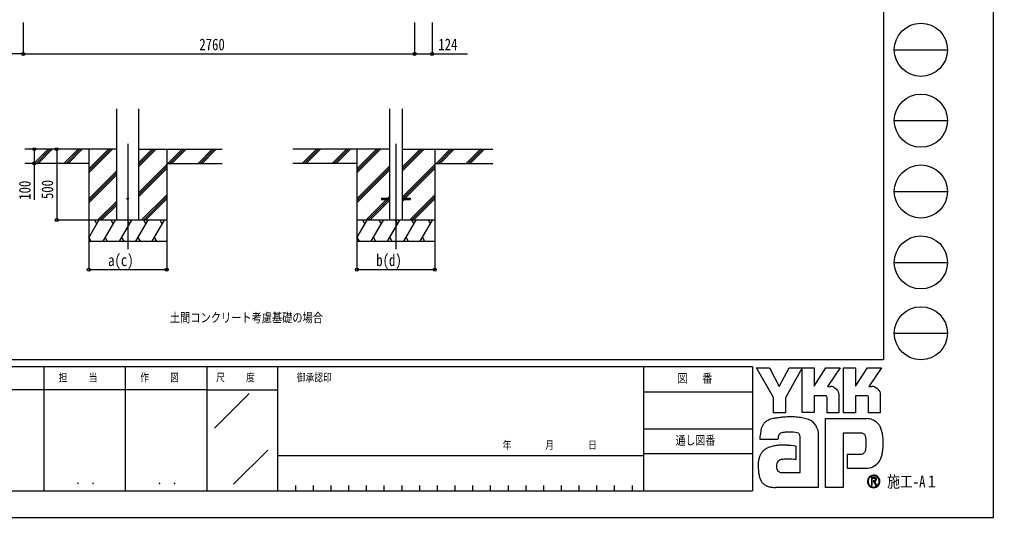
# Model space of a CAD drawing. Units: millimetres, scale not verified. Extents: x -10512 to 10512, y -7425 to 7425.
# Drawn here: x 3641 to 10512, y -7425 to -3911 of the extents above; entities that cross this region are included whole.
import ezdxf
from ezdxf.enums import TextEntityAlignment as Align

# ---------------------------------------------------------------- set-up
doc = ezdxf.new("R2010")
doc.units = ezdxf.units.MM
doc.header["$LTSCALE"] = 30
for name, color, linetype in [('0-2_USER1', 3, 'Continuous'), ('0-3_YKK_12', 2, 'Continuous'), ('0-4_YKK_13', 4, 'Continuous'), ('0-5_YKK_A1', 4, 'Continuous'), ('0-6_YKK_D', 6, 'Continuous'), ('0-7_YKK_ZWAK', 7, 'Continuous')]:
    doc.layers.add(name, color=color, linetype=linetype)
doc.styles.add('ＭＳ ゴシック', font='')
doc.styles.get('ＭＳ ゴシック').set_extended_font_data('MS Gothic')

msp = doc.modelspace()

# ---------------------------------------------------------------- linework, layer by layer
at = {"layer": '0-3_YKK_12'}
for p, q in [((4404.77, -4788.15), (4404.77, -5531.47)), ((6296.34, -4788.15), (6296.34, -5531.47))]:
    msp.add_line(p, q, dxfattribs=at)
at = {"layer": '0-4_YKK_13'}
for p, q in [((6196.34, -5171.89), (6196.34, -5180.89)), ((6196.34, -5171.89), (6251.14, -5171.89)), ((6196.34, -5180.89), (6251.14, -5180.89)), ((6341.54, -5171.89), (6396.34, -5171.89)), ((6341.54, -5180.89), (6396.34, -5180.89)), ((6396.34, -5171.89), (6396.34, -5180.89))]:
    msp.add_line(p, q, dxfattribs=at)
msp.add_circle((4404.77, -5176.39), 5, dxfattribs=at)
at = {"layer": '0-5_YKK_A1'}
for p, q in [((4327.02, -5326.39), (4327.02, -4541.04)), ((4482.52, -5326.39), (4482.52, -4541.04)), ((6251.14, -4541.04), (6251.14, -5326.39)), ((6341.54, -4541.04), (6341.54, -5326.39)), ((4327.02, -4826.39), (3678.82, -4826.39)), ((3745.5, -4924.99), (3844.1, -4826.39)), ((3758.24, -4926.39), (3858.24, -4826.39)), ((3772.38, -4926.39), (3872.38, -4826.39)), ((3957.63, -4924.99), (4056.23, -4826.39)), ((3970.37, -4926.39), (4070.37, -4826.39)), ((3984.51, -4926.39), (4084.52, -4826.39)), ((4129.77, -4826.39), (4129.77, -5476.39)), ((4129.77, -4993.27), (4296.65, -4826.39)), ((4129.77, -4979.13), (4282.51, -4826.39)), ((4129.77, -4964.98), (4268.36, -4826.39)), ((4482.52, -4948.89), (4605.02, -4826.39)), ((4482.52, -4934.74), (4590.87, -4826.39)), ((4482.52, -4920.6), (4576.73, -4826.39)), ((4482.52, -4826.39), (5070.39, -4826.39)), ((4679.77, -4826.39), (4679.77, -5476.39)), ((4688.86, -4926.39), (4788.86, -4826.39)), ((4703, -4926.39), (4803.01, -4826.39)), ((4717.15, -4926.39), (4817.15, -4826.39)), ((4900.99, -4926.39), (5001, -4826.39)), ((4915.14, -4926.39), (5015.14, -4826.39)), ((4929.28, -4926.39), (5029.28, -4826.39)), ((6251.14, -4826.39), (5570.39, -4826.39)), ((5637.07, -4924.99), (5735.67, -4826.39)), ((5649.81, -4926.39), (5749.81, -4826.39)), ((5663.95, -4926.39), (5763.95, -4826.39)), ((5849.2, -4924.99), (5947.8, -4826.39)), ((5861.94, -4926.39), (5961.94, -4826.39)), ((5876.09, -4926.39), (5976.09, -4826.39)), ((6021.34, -4826.39), (6021.34, -5476.39)), ((6021.34, -4993.27), (6188.22, -4826.39)), ((6021.34, -4979.13), (6174.08, -4826.39)), ((6021.34, -4964.98), (6159.93, -4826.39)), ((6341.54, -4981.44), (6496.59, -4826.39)), ((6341.54, -4967.29), (6482.44, -4826.39)), ((6341.54, -4953.15), (6468.3, -4826.39)), ((6341.54, -4826.39), (6979.54, -4826.39)), ((6571.34, -4826.39), (6571.34, -5476.39)), ((6580.43, -4926.39), (6680.43, -4826.39)), ((6594.57, -4926.39), (6694.58, -4826.39)), ((6608.72, -4926.39), (6708.72, -4826.39)), ((6792.57, -4926.39), (6892.57, -4826.39)), ((6806.71, -4926.39), (6906.71, -4826.39)), ((6820.85, -4926.39), (6920.85, -4826.39)), ((4129.77, -4926.39), (3678.82, -4926.39)), ((4482.52, -5132.73), (4679.77, -4935.49)), ((4679.77, -4926.39), (5070.39, -4926.39)), ((6021.34, -4926.39), (5570.39, -4926.39)), ((6341.54, -5165.28), (6571.34, -4935.49)), ((6571.34, -4926.39), (6979.54, -4926.39)), ((4129.77, -5177.12), (4327.02, -4979.87)), ((4129.77, -5191.26), (4327.02, -4994.01)), ((4129.77, -5205.4), (4327.02, -5008.15)), ((4482.52, -5146.87), (4679.77, -4949.63)), ((4482.52, -5161.02), (4679.77, -4963.77)), ((6021.34, -5177.12), (6251.14, -4947.32)), ((6021.34, -5191.26), (6251.14, -4961.46)), ((6021.34, -5205.4), (6251.14, -4975.6)), ((6349.07, -5171.89), (6571.34, -4949.63)), ((6363.22, -5171.89), (6571.34, -4963.77)), ((4500.99, -5326.39), (4679.77, -5147.62)), ((6392.56, -5326.39), (6571.34, -5147.62)), ((4192.62, -5326.39), (4327.02, -5192)), ((4206.77, -5326.39), (4327.02, -5206.14)), ((4220.91, -5326.39), (4327.02, -5220.28)), ((4515.13, -5326.39), (4679.77, -5161.76)), ((4529.28, -5326.39), (4679.77, -5175.9)), ((6084.19, -5326.39), (6229.7, -5180.89)), ((6098.34, -5326.39), (6243.84, -5180.89)), ((6112.48, -5326.39), (6251.14, -5187.73)), ((6238.7, -5171.89), (6251.14, -5159.45)), ((6341.54, -5193.57), (6354.22, -5180.89)), ((6406.7, -5326.39), (6571.34, -5161.76)), ((6420.85, -5326.39), (6571.34, -5175.9)), ((4679.77, -5326.39), (4129.77, -5326.39)), ((4129.77, -5451.84), (4202.19, -5326.39)), ((4187.19, -5352.37), (4172.19, -5326.39)), ((4231.06, -5476.39), (4317.66, -5326.39)), ((4302.66, -5352.37), (4287.66, -5326.39)), ((4346.53, -5476.39), (4433.14, -5326.39)), ((4418.13, -5352.37), (4403.13, -5326.39)), ((4462, -5476.39), (4548.6, -5326.39)), ((4533.6, -5352.37), (4518.6, -5326.39)), ((4577.47, -5476.39), (4664.08, -5326.39)), ((4649.07, -5352.37), (4634.07, -5326.39)), ((6571.34, -5326.39), (6021.34, -5326.39)), ((6021.34, -5451.84), (6093.77, -5326.39)), ((6078.76, -5352.37), (6063.76, -5326.39)), ((6122.63, -5476.39), (6209.24, -5326.39)), ((6194.23, -5352.37), (6179.23, -5326.39)), ((6238.1, -5476.39), (6324.71, -5326.39)), ((6309.7, -5352.37), (6294.7, -5326.39)), ((6353.57, -5476.39), (6440.18, -5326.39)), ((6425.17, -5352.37), (6410.17, -5326.39)), ((6469.04, -5476.39), (6555.65, -5326.39)), ((6540.65, -5352.37), (6525.64, -5326.39)), ((4129.77, -5476.39), (4679.77, -5476.39)), ((4130.59, -5450.41), (4145.59, -5476.39)), ((4246.06, -5450.41), (4261.06, -5476.39)), ((4361.53, -5450.41), (4376.53, -5476.39)), ((4477, -5450.41), (4492, -5476.39)), ((4592.47, -5450.41), (4607.47, -5476.39)), ((6021.34, -5476.39), (6571.34, -5476.39)), ((6022.16, -5450.41), (6037.16, -5476.39)), ((6137.63, -5450.41), (6152.63, -5476.39)), ((6253.1, -5450.41), (6268.1, -5476.39)), ((6368.57, -5450.41), (6383.57, -5476.39)), ((6484.04, -5450.41), (6499.04, -5476.39))]:
    msp.add_line(p, q, dxfattribs=at)
at = {"layer": '0-6_YKK_D'}
for p, q in [((3668.2, -3933.3), (3668.2, -4155.74)), ((3668.2, -3933.3), (3668.2, -4155.74)), ((6428.2, -3933.3), (6428.2, -4155.74)), ((6428.2, -3933.3), (6428.2, -4155.74)), ((6552.21, -3933.3), (6552.21, -4155.74)), ((3668.2, -4154.74), (804.2, -4154.74)), ((3668.2, -4154.74), (6428.2, -4154.74)), ((3904.71, -4826.39), (3904.71, -5326.39)), ((4128.77, -5326.39), (3903.71, -5326.39)), ((4129.77, -5476.39), (4129.77, -5677.39)), ((4679.77, -5476.39), (4679.77, -5677.39)), ((6021.34, -5476.39), (6021.34, -5677.39)), ((6571.34, -5476.39), (6571.34, -5677.39)), ((4129.77, -5676.39), (4679.77, -5676.39)), ((6021.34, -5676.39), (6571.34, -5676.39))]:
    msp.add_line(p, q, dxfattribs=at)
for points in [[(6428.2, -4154.74), (6552.21, -4154.74), (6801.31, -4154.74)], [(3745.43, -4826.39), (3745.43, -4926.39), (3745.43, -5183.99)]]:
    msp.add_lwpolyline(points, dxfattribs=at)
for centre in [(3668.2, -4154.74), (3668.2, -4154.74), (6428.2, -4154.74), (6428.2, -4154.74), (6552.21, -4154.74), (3745.43, -4826.39), (3904.71, -4826.39), (3745.43, -4926.39), (3904.71, -5326.39), (4129.77, -5676.39), (4679.77, -5676.39), (6021.34, -5676.39), (6571.34, -5676.39)]:
    msp.add_circle(centre, 10.62, dxfattribs=at)
at = {"layer": '0-7_YKK_ZWAK'}
for p, q in [((9737.55, 6937.5), (9737.55, -6312.5)), ((9812.55, -4125), (10187.55, -4125)), ((9812.55, -4625), (10187.55, -4625)), ((9812.55, -5125), (10187.55, -5125)), ((9812.55, -5625), (10187.55, -5625)), ((9812.55, -6125), (10187.55, -6125)), ((9737.55, -6312.5), (-9762.45, -6312.5)), ((3812.55, -6362.5), (3812.55, -7237.5)), ((4387.55, -6362.5), (4387.55, -7237.5)), ((4962.55, -6362.5), (4962.55, -7237.5)), ((5462.55, -6362.5), (4962.55, -6362.5)), ((8043.8, -6362.5), (5462.55, -6362.5)), ((5462.55, -6362.5), (5462.55, -7237.5)), ((8043.8, -6362.5), (8043.8, -7237.5)), ((8812.55, -6362.5), (8043.8, -6362.5)), ((8812.55, -6362.5), (8812.55, -7237.5)), ((4962.55, -6525), (3237.55, -6525)), ((4962.55, -6525), (5462.55, -6525)), ((5017.76, -6795.73), (5262.59, -6550.9)), ((8043.8, -6537.5), (8812.55, -6537.5)), ((8043.8, -6800), (8812.55, -6800)), ((5151.68, -7189.97), (5392.23, -6949.42)), ((5462.55, -6987.5), (8043.8, -6987.5)), ((8812.55, -6975), (8043.8, -6975)), ((9697.91, -7139.3), (9697.91, -7139.3)), ((5587.55, -7200), (5587.55, -7237.5)), ((5712.55, -7200), (5712.55, -7237.5)), ((5837.55, -7200), (5837.55, -7237.5)), ((5962.55, -7200), (5962.55, -7237.5)), ((6087.55, -7200), (6087.55, -7237.5)), ((6212.55, -7200), (6212.55, -7237.5)), ((6337.55, -7200), (6337.55, -7237.5)), ((6462.55, -7200), (6462.55, -7237.5)), ((6587.55, -7200), (6587.55, -7237.5)), ((6712.55, -7200), (6712.55, -7237.5)), ((6837.55, -7200), (6837.55, -7237.5)), ((6962.55, -7200), (6962.55, -7237.5)), ((7087.55, -7200), (7087.55, -7237.5)), ((7212.55, -7200), (7212.55, -7237.5)), ((7337.55, -7200), (7337.55, -7237.5)), ((7462.55, -7200), (7462.55, -7237.5)), ((7587.55, -7200), (7587.55, -7237.5)), ((7712.55, -7200), (7712.55, -7237.5)), ((7837.55, -7200), (7837.55, -7237.5)), ((7962.55, -7200), (7962.55, -7237.5)), ((9666.68, -7209.95), (9666.68, -7209.95)), ((3237.55, -7237.5), (4962.55, -7237.5)), ((4962.55, -7237.5), (5462.55, -7237.5)), ((5462.55, -7237.5), (8043.8, -7237.5)), ((8043.8, -7237.5), (8812.55, -7237.5))]:
    msp.add_line(p, q, dxfattribs=at)
for points in [[(-10512.5, -7425), (10512.5, -7425), (10512.5, 7425), (-10512.5, 7425)], [(8840.05, -6370), (8932.08, -6370), (9001.18, -6500.25), (9070.1, -6370), (9162.19, -6370), (9044.18, -6579.98), (9044.18, -6685.33), (8960.24, -6685.33), (8960.24, -6577.14)]]:
    msp.add_lwpolyline(points, close=True, dxfattribs=at)
for points in [[(4962.55, -6362.5), (3237.55, -6362.5), (3237.55, -7237.5)], [(9326.37, -6566.52), (9246.92, -6566.52), (9246.92, -6685.24), (9162.29, -6685.24), (9162.29, -6370), (9246.92, -6370), (9246.92, -6498.96), (9330.17, -6370), (9429.6, -6370), (9340.4, -6500.53), (9343.56, -6500.53), (9347.05, -6500.53), (9350.63, -6500.53), (9354.08, -6500.53), (9357.16, -6500.53), (9359.65, -6500.53), (9361.31, -6500.53), (9361.92, -6500.53)], [(9618.78, -6566.52), (9539.42, -6566.52), (9539.42, -6685.33), (9454.74, -6685.33), (9454.74, -6370), (9539.42, -6370), (9539.42, -6498.96), (9622.58, -6370), (9722.01, -6370), (9632.81, -6500.53), (9636, -6500.53), (9639.51, -6500.53), (9643.09, -6500.53), (9646.53, -6500.53), (9649.6, -6500.53), (9652.08, -6500.53), (9653.73, -6500.53), (9654.33, -6500.53)], [(9386.26, -6505.53), (9396.37, -6511.31), (9404.93, -6518.83), (9411.81, -6527.8), (9416.89, -6537.87), (9420.03, -6548.74), (9421.1, -6560.09), (9421.1, -6685.55), (9338.53, -6685.55), (9338.53, -6578.52)], [(9678.7, -6505.53), (9688.84, -6511.31), (9697.44, -6518.83), (9704.35, -6527.8), (9709.46, -6537.87), (9712.62, -6548.74), (9713.7, -6560.09), (9713.7, -6685.33), (9630.93, -6685.33), (9630.93, -6578.52)], [(9572.17, -6828.77), (9452.98, -6828.77), (9452.98, -7212.5), (9328.08, -7212.5), (9328.08, -6726.98), (9618.38, -6726.98)], [(9269.27, -6797.91), (9272.82, -6812.25), (9274.83, -6827.61), (9275.46, -6843.97), (9275.46, -7212.5), (8973.88, -7212.5)], [(9696.78, -6761.28), (9704.93, -6771.56), (9711.03, -6781.52), (9715.29, -6790.54)], [(9011.99, -6830.78), (9006.18, -6834.05), (9001.65, -6838.04), (8998.22, -6842.71), (8995.73, -6847.99), (8994.01, -6853.83), (8992.9, -6860.17), (8992.23, -6866.97), (8991.82, -6874.17), (8866.86, -6874.47), (8867.23, -6857.38), (8867.92, -6838.18)], [(9059.87, -6913.82), (9083.52, -6915.38), (9102.11, -6917.46), (9114.28, -6919.42), (9118.63, -6920.58), (9118.63, -7016.18), (9104.81, -7014.72), (9089.64, -7013.9), (9074.12, -7013.58), (9059.22, -7013.63), (9045.92, -7013.91), (9035.21, -7014.27), (9028.06, -7014.59), (9025.46, -7014.73), (9014.66, -7016.71), (9005.34, -7019.8), (8997.51, -7024.03), (8991.17, -7029.42), (8986.32, -7035.99), (8982.96, -7043.76), (8981.09, -7052.75), (8980.71, -7062.98), (8981.91, -7074.22), (8984.29, -7083.52), (8987.73, -7091.04), (8992.07, -7096.97), (8997.15, -7101.49), (9002.83, -7104.76), (9008.97, -7106.98), (9015.4, -7108.31), (9148.16, -7108.31), (9148.16, -6862.68), (9148.19, -6857.81), (9147.94, -6853.05), (9147.32, -6848.47), (9146.25, -6844.12), (9144.66, -6840.06), (9142.46, -6836.37), (9139.59, -6833.1), (9135.97, -6830.31)], [(9135.97, -6830.31), (9128.18, -6827.25), (9115.73, -6824.67), (9099.85, -6822.75), (9081.77, -6821.74), (9062.71, -6821.82), (9043.91, -6823.21)], [(9614.57, -6902.49), (9614.41, -6886.58), (9613.65, -6872.24), (9611.86, -6859.66), (9608.59, -6848.98)], [(9686.41, -7052.43), (9674.87, -7061.39), (9662.86, -7068.44), (9650.46, -7073.7), (9637.75, -7077.3), (9624.84, -7079.36), (9611.8, -7080.02), (9483.4, -7080.02), (9483.4, -6979.16), (9555.8, -6979.16), (9569.15, -6978.97), (9580.89, -6977.83), (9590.97, -6974.88)], [(9686.52, -7156.49), (9686.45, -7155.03), (9686.27, -7153.62), (9685.97, -7152.26), (9685.55, -7150.97), (9685.01, -7149.75), (9684.35, -7148.59), (9683.58, -7147.52), (9682.7, -7146.53), (9681.54, -7145.51), (9680.26, -7144.62), (9678.85, -7143.86), (9677.33, -7143.23), (9675.7, -7142.74), (9673.96, -7142.39), (9672.12, -7142.18), (9670.19, -7142.11), (9651.25, -7142.11), (9651.25, -7197.85), (9656.97, -7197.85), (9656.97, -7147.79), (9670.19, -7147.79), (9671.56, -7147.84), (9672.84, -7147.97), (9674.04, -7148.19), (9675.16, -7148.5), (9676.18, -7148.89), (9677.11, -7149.36), (9677.94, -7149.92), (9678.66, -7150.56)], [(9680.9, -7156.49), (9680.55, -7159.17), (9679.59, -7161.28), (9678.15, -7162.89), (9676.37, -7164.06), (9674.36, -7164.86), (9672.26, -7165.35), (9670.21, -7165.6), (9668.32, -7165.67), (9663.36, -7165.67), (9665.86, -7169.92), (9682.23, -7198.04), (9688.78, -7198.04), (9673, -7170.98), (9674.48, -7170.68), (9675.89, -7170.31), (9677.23, -7169.86), (9678.49, -7169.33), (9679.67, -7168.72), (9680.77, -7168.04), (9681.78, -7167.28), (9682.7, -7166.44)]]:
    msp.add_lwpolyline(points, dxfattribs=at)
for centre in [(10000.05, -4125), (10000.05, -4625), (10000.05, -5125), (10000.05, -5625), (10000.05, -6125)]:
    msp.add_circle(centre, 187.5, dxfattribs=at)
for centre, radius, start, end in [((9362.04, -6562.97), 62.44, 78.26798, 90.11215), ((9362.93, -6558.43), 57.81, 66.19963, 78.22058), ((9654.45, -6563.08), 62.55, 78.27851, 90.10826), ((9655.31, -6558.7), 58.09, 66.2483, 78.23226), ((9326.81, -6578.23), 11.72, 358.57817, 92.1683), ((9619.27, -6578.18), 11.67, 358.29941, 92.43455), ((8974.29, -6839.36), 113.2, 108.37421, 122.42809), ((8993.23, -6906.73), 183.13, 100.93159, 107.35499), ((9055.13, -7207.04), 489.75, 97.86054, 101.37938), ((9084.19, -7408.95), 693.73, 94.90201, 97.9576), ((9086.17, -7425.11), 710, 91.6169, 94.94971), ((9083.42, -7310.15), 595.01, 87.51794, 91.66439), ((9091.15, -7144.44), 429.12, 81.92631, 87.59083), ((9113.97, -6988.08), 271.1, 73.67137, 82.05943), ((9147.82, -6874.79), 152.88, 60.60528, 73.9085), ((9613.64, -6860.53), 133.64, 78.73198, 87.96551), ((9617.56, -6840.49), 113.22, 69.03034, 78.69541), ((9017.6, -6839.67), 149.2, 163.48385, 171.57982), ((8979.01, -6828.22), 108.95, 152.2125, 163.4865), ((8962.34, -6819.6), 90.18, 138.03852, 152.12015), ((8962.33, -6820.02), 90.45, 122.60463, 137.83438), ((9161.67, -6847.16), 122.01, 52.17347, 59.90542), ((9174.06, -6831.12), 101.74, 43.55042, 52.14561), ((9180.89, -6824.52), 92.24, 34.48659, 43.50182), ((9180.94, -6824.38), 92.12, 25.58915, 34.43128), ((9172.74, -6828.22), 101.17, 17.43089, 25.54591), ((9621.21, -6830.75), 102.82, 59.39484, 68.9885), ((9622.9, -6827.78), 99.4, 50.3012, 59.3616), ((9622.28, -6828.48), 100.33, 42.05209, 50.28551), ((9572.73, -6857.03), 157.3, 14.76267, 25.00486), ((9094.51, -6851.15), 226.96, 171.55622, 176.72493), ((9044.98, -6909.07), 84.96, 102.4979, 112.84632), ((9061.41, -6979.98), 157.75, 96.37207, 102.75341), ((9572.85, -6890.03), 61.26, 77.94572, 90.63794), ((9578.18, -6865.04), 35.72, 60.20991, 77.92418), ((9581.63, -6858.55), 28.37, 39.8078, 59.75378), ((9576.78, -6862.26), 34.47, 22.65544, 39.38165), ((9476.25, -6883.32), 257.3, 7.9139, 14.95041), ((9379.89, -6897.34), 354.67, 2.54376, 8.01251), ((8976.54, -7056.43), 134.67, 112.58838, 120.58162), ((8992.48, -7094.75), 176.17, 106.61303, 112.59024), ((9017.56, -7179.03), 264.11, 99.87193, 106.59825), ((9031.61, -7258.18), 344.49, 94.78469, 99.91711), ((9038.45, -7336.93), 423.53, 90.80099, 94.81812), ((9039.49, -7395.56), 482.18, 87.57779, 90.82714), ((9481.24, -6916.9), 132.77, 347.14308, 355.40008), ((9330.51, -6903.94), 284.06, 355.2339, 0.29193), ((9340.42, -6901.25), 394.19, 352.8937, 357.82206), ((9324.66, -6900.24), 409.98, 357.76419, 2.60674), ((9022.45, -7051.74), 170.01, 164.97537, 174.56739), ((8981.14, -7040.72), 127.26, 153.89178, 164.94341), ((8962.32, -7031.67), 106.37, 142.04688, 153.80771), ((8958.69, -7029.07), 101.91, 130.60221, 141.94427), ((8964.69, -7036.28), 111.29, 120.60724, 130.53081), ((9579.3, -6948.57), 28.78, 293.91672, 314.09376), ((9575.37, -6945.11), 34, 314.78099, 333.92928), ((9550.12, -6932.85), 62.07, 334.00676, 347.34989), ((9625.9, -6973.56), 98.37, 326.23251, 339.61931), ((9533.51, -6937.79), 197.44, 339.22498, 347.31457), ((9422.87, -6911.98), 311.04, 347.15166, 352.97565), ((9095.33, -7058.72), 243.22, 174.55588, 182.47272), ((9231.24, -7056.58), 379.12, 181.90948, 187.89042), ((9603.07, -6958.47), 125.59, 311.57033, 318.66243), ((9588.53, -6945.72), 144.93, 318.67367, 325.29112), ((9071.73, -7079.01), 218.04, 187.80471, 196.36971), ((8987.51, -7103.89), 130.22, 196.3102, 208.20993), ((9666.75, -7170.47), 44.1, 90.09157, 179.92363), ((9666.48, -7170.33), 39.22, 134.8007, 180.12175), ((9666.59, -7170.11), 39.14, 89.86602, 135.149), ((9666.75, -7170.39), 44.02, 44.93442, 90.08536), ((9666.76, -7170.41), 39.44, 45.03108, 90.11509), ((9666.79, -7170.42), 39.43, 0.00643, 45.07115), ((9667.1, -7170.25), 43.68, 359.78949, 45.13288), ((8950.84, -7123.41), 88.68, 208.29777, 223.35561), ((8942.57, -7130.69), 77.67, 223.64205, 239.63663), ((8949.43, -7118.2), 91.91, 239.8785, 253.65355), ((8962, -7075.02), 136.89, 253.69102, 263.74909), ((8972.65, -6980.24), 232.26, 263.68487, 270.30455), ((9666.49, -7170.52), 43.83, 179.86065, 225.14399), ((9666.32, -7170.58), 39.06, 179.75513, 225.29722), ((9666.7, -7170.53), 43.98, 224.94536, 269.98445), ((9666.61, -7170.94), 39.01, 224.62822, 270.10973), ((9666.62, -7170.35), 39.6, 270.09072, 359.90926), ((9666.69, -7170.31), 44.2, 269.98802, 314.93777), ((9672.52, -7156.26), 8.38, 358.3894, 42.86139), ((9672.69, -7156.89), 13.84, 316.37674, 1.6565), ((9666.99, -7170.6), 43.78, 314.92572, 0.23508)]:
    msp.add_arc(centre, radius, start, end, dxfattribs=at)

# ---------------------------------------------------------------- texts
at = {"layer": '0-2_USER1', "style": 'ＭＳ ゴシック', "width": 0.8}
msp.add_text('土間コンクリート考慮基礎の場合', height=65.98, dxfattribs=at).set_placement((4702.69, -6067.57), align=Align.BOTTOM_LEFT)
at = {"layer": '0-6_YKK_D', "style": 'ＭＳ ゴシック', "width": 0.8}
for s, p in [('2760', (4910.2, -4153.41)), ('124', (6596.01, -4153.44)), ('a(c)', (4266.77, -5675.59)), ('b(d)', (6158.34, -5675.59))]:
    msp.add_text(s, height=82.48, dxfattribs=at).set_placement(p, align=Align.BOTTOM_LEFT)
for s, p in [('100', (3744.63, -5183.19)), ('500', (3903.91, -5178.39))]:
    msp.add_text(s, height=82.48, rotation=90, dxfattribs=at).set_placement(p, align=Align.BOTTOM_LEFT)
at = {"layer": '0-7_YKK_ZWAK', "style": 'ＭＳ ゴシック', "width": 0.8}
for s, height, p in [('担     当', 54.99, (3918.05, -6481.25)), ('作     図', 54.99, (4493.05, -6481.25)), ('尺     度', 54.99, (5028.55, -6481.25)), ('御承認印', 54.99, (5597.85, -6481.25)), ('図\u3000 番', 64.15, (8283.51, -6493.75)), ('通し図番', 64.15, (8269.51, -6931.25)), ('年        月        日', 54.99, (7049.77, -6958.04)), ('施工-A１', 82.48, (9762.55, -7237.5)), ('． ．', 64.79, (4037.5, -7210.88)), ('． ．', 64.79, (4612.5, -7210.88))]:
    msp.add_text(s, height=height, dxfattribs=at).set_placement(p, align=Align.BOTTOM_LEFT)

doc.saveas('drawing.dxf')
